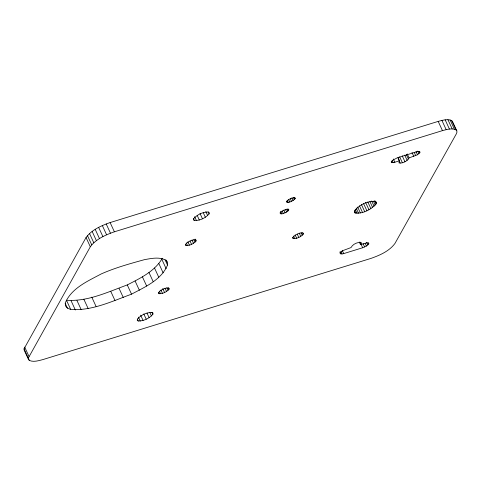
<?xml version="1.0" encoding="UTF-8"?>
<svg xmlns="http://www.w3.org/2000/svg" width="481" height="481" viewBox="0 0 481 481"><rect width="100%" height="100%" fill="white"/><g stroke="black" fill="none" stroke-linecap="round" stroke-linejoin="round"><path stroke-width="0.72" d="M152.85 314.346L153.048 313.089L152.062 312.422C146.621 312.343 140.993 314.977 137.452 319.095L137.247 320.352L138.233 321.019C143.681 321.098 149.296 318.452 152.85 314.346L151.936 312.367M169.047 289.219L169.186 288.372L168.518 287.921C164.845 287.872 161.051 289.646 158.658 292.424L158.52 293.272L159.187 293.723C162.861 293.771 166.654 291.991 169.047 289.219L168.44 287.897M196.02 241.053L196.158 240.205L195.49 239.754C191.817 239.706 188.023 241.48 185.63 244.258L185.486 245.112L186.153 245.563C189.833 245.611 193.621 243.831 196.02 241.053L195.106 239.075M209.085 213.925L209.289 212.668L208.297 211.995C202.856 211.923 197.234 214.556 193.687 218.675L193.482 219.931L194.468 220.599C199.916 220.671 205.537 218.037 209.085 213.925L208.171 211.947M288.69 210.221L288.804 209.53L287.169 209.145L283.886 210.155L281.042 211.923L280.158 213.504L281.8 213.889L283.351 213.546L286.658 212.031L288.69 210.221L288.083 208.898M295.136 198.719L295.244 198.028L293.608 197.643L290.332 198.653L287.482 200.421L286.598 202.002L288.239 202.387L289.79 202.038L293.097 200.529L295.136 198.719L294.522 197.396M360.503 244.643L361.267 242.725L360.654 242.316C356.962 242.358 352.777 244.15 351.022 247.565L342.556 250.727L340.259 252.772L340.133 253.547L341.979 253.98L343.723 253.595L362.686 247.745L366.414 246.044L368.705 243.999L368.831 243.23L366.991 242.791L360.503 244.643L359.283 242.003M399.591 160.84L398.947 162.927C402.741 163.606 407.209 161.303 409.072 157.912L417.538 154.75L419.835 152.705L419.955 151.936L418.115 151.497L416.372 151.888L397.408 157.738L392.255 160.48L391.257 162.253L393.103 162.692L399.591 160.84L398.07 157.54M303.252 234.151L303.391 233.303L302.723 232.852C299.05 232.804 295.256 234.578 292.863 237.355L292.725 238.209L293.392 238.66C297.066 238.708 300.859 236.929 303.252 234.151L302.645 232.834M24.05 348.815L86.045 237.542C91.787 229.744 101.25 225.709 110.119 222.565L438.191 121.392C442.49 120.328 447.366 118.633 451.659 120.569L452.537 121.579L456.806 130.814L456.95 132.185L456.307 133.91L394.955 243.458C389.207 251.256 379.749 255.285 370.881 258.435L42.815 359.608C38.504 360.672 33.634 362.367 29.341 360.431L28.457 359.421L24.194 350.186L24.05 348.815L28.319 358.044L28.457 359.421M28.319 358.044L90.314 246.777C96.056 238.973 105.513 234.944 114.388 231.8L442.454 130.628C446.759 129.557 451.629 127.862 455.922 129.804L456.806 130.814M166.306 260.149L167.22 262.127L167.526 265.043C161.388 279.924 144.889 287.001 131.535 294.168C112.073 301.274 91.853 311.033 70.719 309.481L66.456 300.246C87.59 301.797 107.804 292.039 127.267 284.932C140.187 278.258 154.864 271.326 162.344 258.249M376.022 203.98L376.382 203.012L375.805 201.671C368.013 200.457 358.585 204.894 354.341 211.52L354.918 212.861C362.59 214.219 371.007 209.656 376.022 203.98L374.501 200.685M167.22 262.127L165.35 259.974C158.898 256.734 151.383 258.453 144.619 259.62C129.942 263.666 115.169 267.749 101.214 273.942C87.861 281.102 71.362 288.179 65.224 303.06L65.536 305.976L67.406 308.129L70.719 309.481M451.659 120.569L455.922 129.804M450.102 119.931L454.365 129.167M447.919 119.685L452.182 128.914M445.165 119.835L449.434 129.07M441.901 120.4L446.17 129.636M438.191 121.392L442.454 130.628M419.222 151.389L419.835 152.705M417.742 151.076L418.963 153.71M416.017 151.455L417.538 154.75M414.231 152.405L415.758 155.706M411.983 152.495L413.81 156.451M407.245 153.956L409.072 157.912M406.301 154.437L408.435 159.055M404.719 155.116L407.16 160.389M402.212 155.826L404.954 161.76M399.675 156.866L402.417 162.8M398.082 158.61L400.216 163.227M393.326 159.001L394.847 162.301M392.189 160.714L393.103 162.692M391.263 161.345L391.871 162.662M375.469 201.034L376.382 203.012M373.4 201.124L375.228 205.08M371.627 200.962L374.068 206.235M369.853 201.473L372.595 207.413M367.821 201.978L370.869 208.574M365.59 202.429L368.939 209.686M363.516 203.463L366.865 210.714M361.345 204.377L364.7 211.634M359.445 205.802L362.494 212.398M357.66 207.022L360.401 212.957M356.132 207.996L358.573 213.275M355.194 209.403L357.028 213.36M354.581 210.582L355.802 213.221M354.311 211.544L354.918 212.861M368.097 242.683L368.705 243.999M366.618 242.364L367.839 245.003M365.193 243.404L366.414 246.044M363.107 243.699L364.634 246.993M360.534 242.183L361.141 243.5M360.858 243.789L362.686 247.745M342.201 250.294L343.723 253.595M340.758 251.347L341.979 253.98M339.833 251.978L340.746 253.956M293.446 197.631L294.36 199.609M291.877 197.889L293.097 200.529M290.296 198.737L291.516 201.377M288.57 199.405L289.79 202.038M287.325 200.409L288.239 202.387M286.532 201.046L287.145 202.363M301.082 232.618L302.302 235.251M299.218 233.093L300.739 236.393M287.001 209.133L287.921 211.111M297.264 234.139L298.791 237.44M285.437 209.391L286.658 212.031M283.856 210.239L285.077 212.879M295.136 234.962L296.657 238.257M282.131 210.906L283.351 213.546M293.524 236.045L294.745 238.684M292.779 237.337L293.392 238.66M280.579 211.249L281.8 213.889M280.092 212.548L280.7 213.865M205.844 211.598L207.672 215.554M203.229 212.62L205.363 217.238M200.03 213.51L202.471 218.789M197.174 215.386L199.308 220.003M194.649 216.678L196.476 220.635M193.554 218.621L194.468 220.599M193.849 239.52L195.064 242.153M191.985 239.995L193.506 243.296M190.031 241.041L191.552 244.342M187.897 241.865L189.424 245.16M186.291 242.947L187.506 245.587M185.546 244.24L186.153 245.563M165.091 259.77L167.526 265.043M161.887 259.469L166.155 268.699M158.88 263.63L163.149 272.865M166.877 287.68L168.097 290.32M165.013 288.161L166.534 291.456M154.497 267.995L158.76 277.23M162.752 288.546L164.58 292.502M160.925 290.025L162.452 293.32M159.319 291.113L160.54 293.753M158.574 292.406L159.187 293.723M148.936 272.438L153.198 281.668M142.406 276.828L146.669 286.057M110.119 222.565L114.388 231.8M149.91 312.674L151.437 315.975M135.119 281.03L139.382 290.265M106.193 223.93L110.462 233.165M146.994 313.041L149.128 317.658M143.795 313.931L146.236 319.21M102.333 225.559L106.602 234.794M127.267 284.932L131.535 294.168M140.632 315.151L143.073 320.424M98.641 227.393L102.91 236.628M138.414 317.099L140.242 321.055M137.319 319.041L138.233 321.019M95.214 229.371L99.477 238.606M119.072 288.396L123.334 297.631M92.142 231.439L96.404 240.674M89.52 233.532L93.789 242.761M87.458 235.582L91.727 244.817M86.045 237.542L90.314 246.777M110.726 291.294L114.995 300.529M91.763 297.144L96.032 306.379M83.862 299.254L88.131 308.489M76.93 300.457L81.199 309.686M71.092 300.775L75.355 310.011M65.272 303.511L67.406 308.129M24.693 347.096L28.962 356.325M28.427 358.453L29.341 360.431"/></g></svg>
